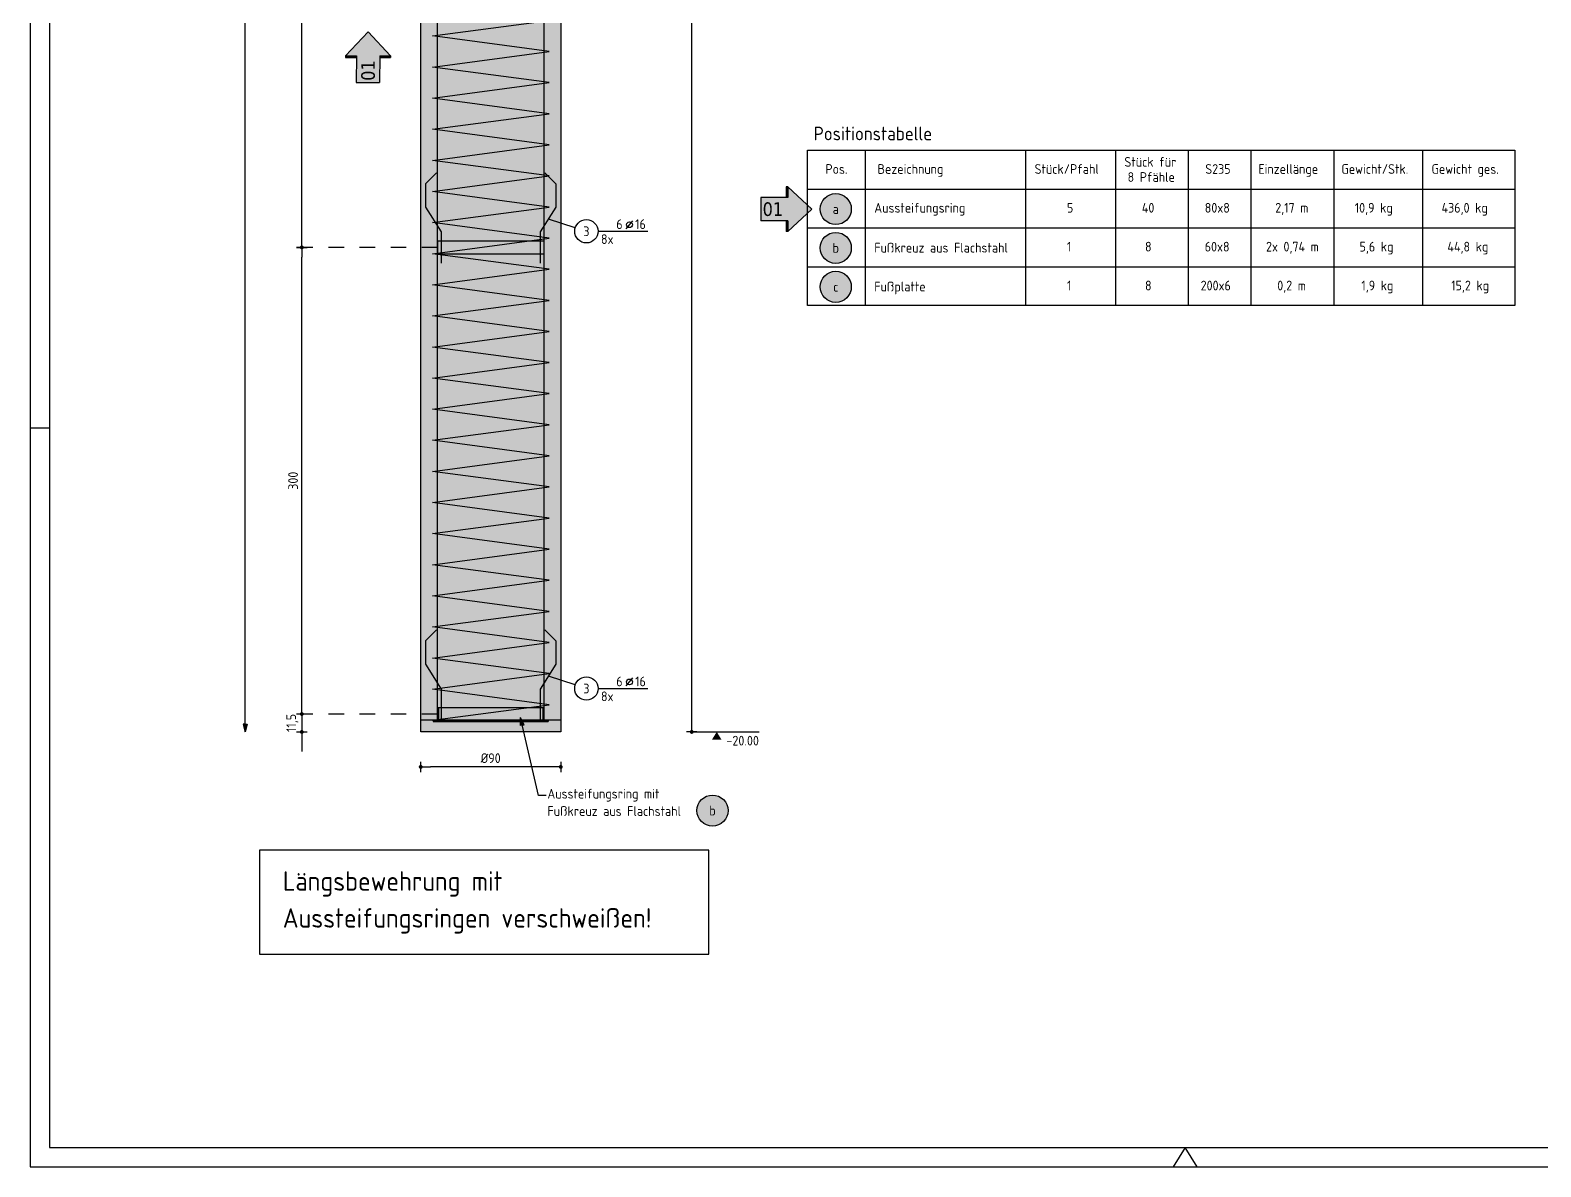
# Model space of a CAD drawing. Extents: x 14.6 to 34.3, y -1.7 to 19.5.
# Drawn here: x 14.63 to 24.34, y -1.66 to 5.65 of the extents above; entities that cross this region are included whole.
import ezdxf
from ezdxf.enums import TextEntityAlignment as Align

# ---------------------------------------------------------------- set-up
doc = ezdxf.new("R2010")
doc.units = 0
doc.header["$LTSCALE"] = 0.25
doc.linetypes.add('AUSGEZOGEN', pattern=[1000.01, 1000, 0.01])
doc.linetypes.add('DASHDOT2', pattern=[0.5, 0.25, -0.125, 0, -0.125])
for name, color, linetype in [('ACHSEN', 7, 'Continuous'), ('BETON', 7, 'Continuous'), ('grau_hell', 7, 'Continuous'), ('grau_mittel', 7, 'Continuous'), ('HILFE', 7, 'Continuous'), ('index', 7, 'Continuous'), ('koten', 7, 'Continuous'), ('MASSE', 7, 'Continuous'), ('OBJEKT', 7, 'Continuous'), ('POS', 7, 'Continuous'), ('RAHMEN', 7, 'Continuous'), ('RND', 7, 'Continuous'), ('STAHL', 7, 'Continuous'), ('TEXT', 7, 'Continuous')]:
    doc.layers.add(name, color=color, linetype=linetype)
doc.layers.add('NOPLOT', color=7, linetype='Continuous', plot=False)
doc.styles.add('helv', font='tahoma.ttf')
doc.styles.add('txt', font='isocp.shx')
doc.dimstyles.new('DOT_I', dxfattribs={"dimscale": 0.25, "dimtxt": 0.25, "dimasz": 0.25, "dimexe": 0.1, "dimexo": 0.3, "dimgap": 0.1, "dimtad": 1, "dimdec": 3, "dimzin": 3, "dimtxsty": 'txt', "dimblk": 'DOT', "dimblk1": 'DOT', "dimblk2": 'DOT', "dimsah": 1, "dimcen": 0.1, "dimse1": 1, "dimse2": 1, "dimazin": 0, "dimtfac": 1, "dimtdec": 4, "dimtix": 1, "dimtmove": 2, "dimatfit": 3, "dimfxl": 0, "dimtvp": 1, "dimtolj": 1, "dimtzin": 0, "dimarcsym": 0})

# ---------------------------------------------------------------- blocks, each defined once
blk = doc.blocks.new('DINA1')
at = {"layer": 'RAHMEN'}
for p, q in [((84.1, 0), (84.1, 59.4)), ((0, 0), (84.1, 0))]:
    blk.add_line(p, q, dxfattribs=at)
at = {"layer": 'RAHMEN', "color": 5}
for p, q in [((83.6, 0.5), (83.6, 58.9)), ((2, 0.5), (83.6, 0.5))]:
    blk.add_line(p, q, dxfattribs=at)
at = {"layer": 'RAHMEN', "color": 7, "linetype": 'Continuous'}
for p, q in [((84.1, 30.01), (83.6, 29.7)), ((83.6, 29.7), (84.1, 29.39))]:
    blk.add_line(p, q, dxfattribs=at)
at = {"layer": 'RAHMEN', "color": 7}
blk.add_line((65.1, 0.5), (65.1, 0), dxfattribs=at)
blk = doc.blocks.new('DOT')
at = {"layer": 'MASSE', "color": 7, "linetype": 'Continuous'}
for p, q in [((0, 0), (-1, 0)), ((0, 0.54), (0, -0.54))]:
    blk.add_line(p, q, dxfattribs=at)
at = {"layer": 'MASSE', "color": 7, "linetype": 'Continuous', "const_width": 0.2}
blk.add_lwpolyline([(-0.1, 0, 1), (0.1, 0, 1)], format="xyb", close=True, dxfattribs=at)
blk = doc.blocks.new('*D20')
at = {"layer": 'Defpoints', "color": 0, "linetype": 'AUSGEZOGEN', "transparency": 16777216}
for p in [(18.8784, 15.2951), (18.8784, 15.2951), (18.8784, 1.1351)]:
    blk.add_point(p, dxfattribs=at)
at = {"layer": 'MASSE', "color": 0, "linetype": 'AUSGEZOGEN', "lineweight": -2, "transparency": 16777216}
blk.add_line((18.8784, 1.1976), (18.8784, 15.2326), dxfattribs=at)
at = {"layer": 'MASSE', "color": 0, "linetype": 'AUSGEZOGEN', "lineweight": -2, "transparency": 16777216, "xscale": 0.0625, "yscale": 0.0625, "zscale": 0.0625}
for p, rotation in [((18.8784, 15.2951), 90), ((18.8784, 1.1351), 270)]:
    blk.add_blockref('DOT', p, dxfattribs=dict(at, rotation=rotation))
at = {"layer": 'MASSE', "color": 0, "linetype": 'AUSGEZOGEN', "transparency": 16777216, "insert": (18.8222, 8.2151), "char_height": 0.0625, "attachment_point": 5, "rotation": 90, "style": 'txt'}
blk.add_mtext('\\A1;1416', dxfattribs=at)
blk = doc.blocks.new('OKRD_U')
at = {"color": 0, "linetype": 'ByBlock'}
blk.add_solid([(-0.125, -0.202), (0.125, -0.202), (0, 0)], dxfattribs=at)
at = {"color": 0, "linetype": 'ByBlock', "style": 'txt'}
blk.add_attdef('OKRD', (0.25, -0.35), '', height=0.25, dxfattribs=at)
blk = doc.blocks.new('*D21')
at = {"layer": 'Defpoints', "color": 0, "linetype": 'AUSGEZOGEN', "transparency": 16777216}
for p in [(17.136, 0.91), (17.136, 0.91), (18.036, 0.91)]:
    blk.add_point(p, dxfattribs=at)
at = {"layer": 'MASSE', "color": 0, "linetype": 'AUSGEZOGEN', "lineweight": -2, "transparency": 16777216}
blk.add_line((17.9735, 0.91), (17.1985, 0.91), dxfattribs=at)
at = {"layer": 'MASSE', "color": 0, "linetype": 'AUSGEZOGEN', "lineweight": -2, "transparency": 16777216, "xscale": 0.0625, "yscale": 0.0625, "zscale": 0.0625, "rotation": 180}
blk.add_blockref('DOT', (17.136, 0.91), dxfattribs=at)
at = {"layer": 'MASSE', "color": 0, "linetype": 'AUSGEZOGEN', "lineweight": -2, "transparency": 16777216, "xscale": 0.0625, "yscale": 0.0625, "zscale": 0.0625}
blk.add_blockref('DOT', (18.036, 0.91), dxfattribs=at)
at = {"layer": 'MASSE', "color": 0, "linetype": 'AUSGEZOGEN', "transparency": 16777216, "insert": (17.586, 0.9663), "char_height": 0.0625, "attachment_point": 5, "style": 'txt'}
blk.add_mtext('\\A1;%%C90', dxfattribs=at)
blk = doc.blocks.new('*D22')
at = {"layer": 'Defpoints', "color": 0, "linetype": 'AUSGEZOGEN', "transparency": 16777216}
for p in [(16.3718, 1.2501), (16.3718, 1.1351), (16.3718, 1.1351)]:
    blk.add_point(p, dxfattribs=at)
at = {"layer": 'MASSE', "color": 0, "linetype": 'AUSGEZOGEN', "lineweight": -2, "transparency": 16777216}
for p, q in [((16.3718, 1.3126), (16.3718, 1.3751)), ((16.3718, 1.2501), (16.3718, 1.1351)), ((16.3718, 1.0726), (16.3718, 1.0101))]:
    blk.add_line(p, q, dxfattribs=at)
at = {"layer": 'MASSE', "color": 0, "linetype": 'AUSGEZOGEN', "lineweight": -2, "transparency": 16777216, "xscale": 0.0625, "yscale": 0.0625, "zscale": 0.0625}
for p, rotation in [((16.3718, 1.2501), 270), ((16.3718, 1.1351), 90)]:
    blk.add_blockref('DOT', p, dxfattribs=dict(at, rotation=rotation))
at = {"layer": 'MASSE', "color": 0, "linetype": 'AUSGEZOGEN', "transparency": 16777216, "insert": (16.3108, 1.1926), "char_height": 0.0625, "attachment_point": 5, "rotation": 90, "style": 'txt'}
blk.add_mtext('\\A1;11,5', dxfattribs=at)
blk = doc.blocks.new('*D24')
at = {"layer": 'Defpoints', "color": 0, "linetype": 'AUSGEZOGEN', "transparency": 16777216}
for p in [(16.3718, 4.2501), (16.3718, 4.2501), (16.3718, 1.2501)]:
    blk.add_point(p, dxfattribs=at)
at = {"layer": 'MASSE', "color": 0, "linetype": 'AUSGEZOGEN', "lineweight": -2, "transparency": 16777216}
blk.add_line((16.3718, 1.3126), (16.3718, 4.1876), dxfattribs=at)
at = {"layer": 'MASSE', "color": 0, "linetype": 'AUSGEZOGEN', "lineweight": -2, "transparency": 16777216, "xscale": 0.0625, "yscale": 0.0625, "zscale": 0.0625}
for p, rotation in [((16.3718, 4.2501), 90), ((16.3718, 1.2501), 270)]:
    blk.add_blockref('DOT', p, dxfattribs=dict(at, rotation=rotation))
at = {"layer": 'MASSE', "color": 0, "linetype": 'AUSGEZOGEN', "transparency": 16777216, "insert": (16.3155, 2.7501), "char_height": 0.0625, "attachment_point": 5, "rotation": 90, "style": 'txt'}
blk.add_mtext('\\A1;300', dxfattribs=at)
blk = doc.blocks.new('*D25')
at = {"layer": 'Defpoints', "color": 0, "linetype": 'AUSGEZOGEN', "transparency": 16777216}
for p in [(16.3718, 7.2501), (16.3718, 7.2501), (16.3718, 4.2501)]:
    blk.add_point(p, dxfattribs=at)
at = {"layer": 'MASSE', "color": 0, "linetype": 'AUSGEZOGEN', "lineweight": -2, "transparency": 16777216}
blk.add_line((16.3718, 4.3126), (16.3718, 7.1876), dxfattribs=at)
at = {"layer": 'MASSE', "color": 0, "linetype": 'AUSGEZOGEN', "lineweight": -2, "transparency": 16777216, "xscale": 0.0625, "yscale": 0.0625, "zscale": 0.0625}
for p, rotation in [((16.3718, 7.2501), 90), ((16.3718, 4.2501), 270)]:
    blk.add_blockref('DOT', p, dxfattribs=dict(at, rotation=rotation))
at = {"layer": 'MASSE', "color": 0, "linetype": 'AUSGEZOGEN', "transparency": 16777216, "insert": (16.3155, 5.7501), "char_height": 0.0625, "attachment_point": 5, "rotation": 90, "style": 'txt'}
blk.add_mtext('\\A1;300', dxfattribs=at)
blk = doc.blocks.new('Pfeillinie')
at = {"layer": 'TEXT', "linetype": 'Continuous'}
blk.add_hatch(color=7, dxfattribs=at).paths.add_polyline_path([(0, 0), (-0.8, 0.2), (-0.8, 0), (-0.8, -0.2)])
at = {"layer": 'TEXT', "color": 7, "linetype": 'Continuous'}
for p, q in [((-0.8, 0), (-0.8, 0.2)), ((-0.8, 0.2), (0, 0)), ((-0.8, 0), (-0.8, -0.2)), ((-0.8, -0.2), (0, 0))]:
    blk.add_line(p, q, dxfattribs=at)
blk = doc.blocks.new('pos_ausz')
at = {"layer": 'grau_hell', "true_color": 0xfcfcfc}
blk.add_hatch(color=7, dxfattribs=at).paths.add_polyline_path([(-0.4, 0, 1), (0.4, 0, 1)])
at = {"layer": 'POS', "color": 1, "linetype": 'Continuous'}
blk.add_circle((0, 0), 0.4, dxfattribs=at)
at = {"layer": 'POS', "color": 7, "linetype": 'Continuous', "style": 'txt'}
blk.add_attdef('POSNAME', text='', height=0.25, dxfattribs=at).set_placement((0, 0), align=Align.MIDDLE)
blk.add_attdef('POSABM', (0.6, 0.05), '', height=0.25, dxfattribs=at)
blk = doc.blocks.new('RND_LEI')
at = {"layer": 'RND', "color": 7, "linetype": 'Continuous'}
blk.add_line((1.022, 0.066), (1.19, 0.27), dxfattribs=at)
for centre, radius in [((0, 0), 0.3), ((1.106, 0.168), 0.075)]:
    blk.add_circle(centre, radius, dxfattribs=at)
at = {"layer": 'RND', "color": 7, "linetype": 'Continuous', "style": 'txt'}
blk.add_attdef('POSL', text='', height=0.25, dxfattribs=at).set_placement((0, 0), align=Align.MIDDLE)
blk.add_attdef('ANZ', text='', height=0.25, dxfattribs=at).set_placement((0.931, 0.057), align=Align.RIGHT)
for tag, p in [('DUM', (1.253, 0.057)), ('ABSTD', (1.674, 0.057)), ('POSTXT', (0.374, -0.327))]:
    blk.add_attdef(tag, p, '', height=0.25, dxfattribs=at)
blk = doc.blocks.new('hin_ind5')
at = {"layer": 'grau_hell', "linetype": 'AUSGEZOGEN'}
h = blk.add_hatch(color=9, dxfattribs=at)
h.dxf.hatch_style = 2
h.paths.add_polyline_path([(0, 0), (0.619, -0.577), (0.619, -0.3), (1.306, -0.3), (1.306, 0.3), (0.619, 0.3), (0.619, 0.577)])
h.paths.add_polyline_path([(0.34, -0.274), (1.311, -0.274), (1.311, 0.274), (0.34, 0.274)], flags=9)
at = {"layer": 'OBJEKT', "linetype": 'AUSGEZOGEN'}
for points in [[(0.619, 0.3), (0.66, 0.3), (0.66, 0.577), (0.619, 0.577)], [(0.619, -0.577), (0.66, -0.577), (0.66, -0.3), (0.619, -0.3)]]:
    blk.add_hatch(color=1, dxfattribs=at).paths.add_polyline_path(points)
at = {"layer": 'OBJEKT', "color": 1, "linetype": 'AUSGEZOGEN'}
for p, q in [((0, 0), (0.619, 0.577)), ((0.619, 0.577), (0.619, 0.3)), ((0.619, 0.577), (0.66, 0.577)), ((0.66, 0.577), (0.66, 0.3)), ((0, 0), (0.619, -0.577)), ((0.619, 0.3), (1.306, 0.3)), ((1.306, 0.3), (1.306, -0.3)), ((0.619, -0.3), (0.619, -0.577)), ((0.619, -0.3), (1.306, -0.3)), ((0.66, -0.3), (0.66, -0.577))]:
    blk.add_line(p, q, dxfattribs=at)
at = {"layer": 'OBJEKT', "color": 7, "linetype": 'AUSGEZOGEN'}
blk.add_line((0.619, -0.577), (0.66, -0.577), dxfattribs=at)
at = {"layer": 'index', "color": 1, "linetype": 'Continuous', "style": 'helv'}
blk.add_attdef('INDEX', text='', height=0.35, rotation=360, dxfattribs=at).set_placement((1.259, 0), align=Align.MIDDLE_RIGHT)

msp = doc.modelspace()

# ---------------------------------------------------------------- hatches: boundary and pattern name
at = {"layer": 'grau_mittel'}
h = msp.add_hatch(color=61, dxfattribs=at)
h.paths.add_polyline_path([(17.136, 15.3601), (17.136, 1.2101), (18.036, 1.2101), (18.036, 15.3601)])
h.paths.add_polyline_path([(17.7817, 1.2101), (17.7989, 1.1351), (18.036, 1.1351), (18.036, 1.2101)])
h.paths.add_polyline_path([(17.136, 1.2101), (17.136, 1.1351), (17.7989, 1.1351), (17.7817, 1.2101)])
h.paths.add_polyline_path([(18.036, 15.8951), (17.136, 15.8951), (17.136, 15.4351), (17.136, 15.3601), (18.036, 15.3601), (18.036, 15.4351)])

# ---------------------------------------------------------------- linework, layer by layer
at = {"layer": 'ACHSEN', "color": 102, "linetype": 'DASHDOT2'}
for p, q in [((17.243, 4.2501), (16.3718, 4.2501)), ((17.243, 1.2501), (16.3718, 1.2501))]:
    msp.add_line(p, q, dxfattribs=at)
at = {"layer": 'BETON', "color": 6, "linetype": 'AUSGEZOGEN'}
for p, q in [((17.136, 1.1351), (17.136, 15.8951)), ((18.036, 15.8951), (18.036, 1.1351)), ((18.036, 1.1351), (17.136, 1.1351))]:
    msp.add_line(p, q, dxfattribs=at)
at = {"layer": 'HILFE', "color": 102, "linetype": 'AUSGEZOGEN'}
for p, q in [((19.9939, 4.8759), (19.9939, 3.8759)), ((21.024, 4.8759), (21.024, 3.8759)), ((21.6015, 4.8759), (21.6015, 3.8759)), ((22.0687, 4.8759), (22.0687, 3.8759)), ((22.472, 4.8759), (22.472, 3.8759)), ((23.0062, 4.8759), (23.0062, 3.8759)), ((23.576, 4.8759), (23.576, 3.8759)), ((19.6219, 4.6259), (24.1689, 4.6259)), ((19.6219, 4.3759), (24.1689, 4.3759)), ((19.6219, 4.1259), (24.1689, 4.1259)), ((17.8923, 0.7253), (17.7778, 1.2275)), ((18.8784, 1.1351), (19.312, 1.1351)), ((17.9429, 0.7253), (17.8923, 0.7253))]:
    msp.add_line(p, q, dxfattribs=at)
msp.add_lwpolyline([(19.6219, 4.8759), (24.1689, 4.8759), (24.1689, 3.8759), (19.6219, 3.8759)], close=True, dxfattribs=at)
at = {"layer": 'NOPLOT', "color": 191, "linetype": 'Continuous'}
msp.add_line((18.036, 1.2101), (17.136, 1.2101), dxfattribs=at)
at = {"layer": 'POS', "color": 1, "linetype": 'AUSGEZOGEN'}
for centre in [(19.8042, 4.497), (19.8042, 4.247), (19.8042, 3.997), (19.0116, 0.6292)]:
    msp.add_circle(centre, 0.1, dxfattribs=at)
at = {"layer": 'RND', "color": 102, "linetype": 'AUSGEZOGEN'}
for p, q in [((18.1296, 4.3768), (17.9566, 4.4326)), ((18.1296, 1.4368), (17.9566, 1.4926))]:
    msp.add_line(p, q, dxfattribs=at)
at = {"layer": 'RND', "color": 7, "linetype": 'AUSGEZOGEN'}
for p, q in [((18.2762, 4.3543), (18.5962, 4.3543)), ((18.2762, 1.4143), (18.5962, 1.4143))]:
    msp.add_line(p, q, dxfattribs=at)
at = {"layer": 'RND', "color": 1, "linetype": 'AUSGEZOGEN'}
for points in [[(17.243, 1.2101), (17.243, 16.4101)], [(17.929, 1.2101), (17.929, 16.4101)], [(17.211, 1.2101), (17.961, 1.3101), (17.211, 1.4101), (17.961, 1.5101), (17.211, 1.6101), (17.961, 1.7101), (17.211, 1.8101), (17.961, 1.9101), (17.211, 2.0101), (17.961, 2.1101), (17.211, 2.2101), (17.961, 2.3101), (17.211, 2.4101), (17.961, 2.5101), (17.211, 2.6101), (17.961, 2.7101), (17.211, 2.8101), (17.961, 2.9101), (17.211, 3.0101), (17.961, 3.1101), (17.211, 3.2101), (17.961, 3.3101), (17.211, 3.4101), (17.961, 3.5101), (17.211, 3.6101), (17.961, 3.7101), (17.211, 3.8101), (17.961, 3.9101), (17.211, 4.0101), (17.961, 4.1101), (17.211, 4.2101), (17.961, 4.3101), (17.211, 4.4101), (17.961, 4.5101), (17.211, 4.6101), (17.961, 4.7101), (17.211, 4.8101), (17.961, 4.9101), (17.211, 5.0101), (17.961, 5.1101), (17.211, 5.2101), (17.961, 5.3101), (17.211, 5.4101), (17.961, 5.5101), (17.211, 5.6101), (17.961, 5.7101)], [(17.2377, 4.7308), (17.167, 4.6601), (17.167, 4.5101), (17.267, 4.3501), (17.267, 4.1501)], [(17.9343, 4.7308), (18.005, 4.6601), (18.005, 4.5101), (17.905, 4.3501), (17.905, 4.1501)], [(17.2377, 1.7908), (17.167, 1.7201), (17.167, 1.5701), (17.267, 1.4101), (17.267, 1.2101)], [(17.9343, 1.7908), (18.005, 1.7201), (18.005, 1.5701), (17.905, 1.4101), (17.905, 1.2101)]]:
    msp.add_lwpolyline(points, dxfattribs=at)
at = {"layer": 'RND', "color": 102, "linetype": 'AUSGEZOGEN'}
msp.add_lwpolyline([(16.0079, 1.1351), (16.0079, 15.2951)], dxfattribs=at)
at = {"layer": 'STAHL', "color": 102, "linetype": 'AUSGEZOGEN'}
for p, q in [((17.251, 1.2901), (17.251, 1.2101)), ((17.921, 1.2901), (17.921, 1.2101)), ((17.216, 1.2101), (17.216, 1.2021)), ((17.216, 1.2101), (17.956, 1.2101)), ((17.216, 1.2021), (17.956, 1.2021)), ((17.956, 1.2101), (17.956, 1.2021))]:
    msp.add_line(p, q, dxfattribs=at)
for points in [[(17.243, 4.2101), (17.929, 4.2101), (17.929, 4.2901), (17.243, 4.2901)], [(17.243, 1.2101), (17.929, 1.2101), (17.929, 1.2901), (17.243, 1.2901)]]:
    msp.add_lwpolyline(points, close=True, dxfattribs=at)
at = {"layer": 'TEXT', "color": 6, "linetype": 'AUSGEZOGEN'}
msp.add_lwpolyline([(16.0993, -0.2934), (18.9872, -0.2934), (18.9872, 0.3747), (16.0993, 0.3747)], close=True, dxfattribs=at)

# ---------------------------------------------------------------- block references
at = {"layer": 'index', "color": 191, "linetype": 'AUSGEZOGEN'}
ref = msp.add_blockref('hin_ind5', (16.7973, 5.6376), dxfattribs=dict(at, xscale=-0.2499999999999992, yscale=0.2499999999999994, zscale=0.2499999999999994, rotation=89.9761684044308))
ref.add_attrib('INDEX', '01', dxfattribs={"color": 1, "linetype": 'Continuous', "height": 0.0875, "rotation": 89.97617, "style": 'helv'}).set_placement((16.7973, 5.4533), align=Align.MIDDLE_RIGHT)
ref = msp.add_blockref('hin_ind5', (19.6499, 4.4965), dxfattribs=dict(at, xscale=-0.2499999999999992, yscale=0.2499999999999994, zscale=0.2499999999999994, rotation=359.9761684044309))
ref.add_attrib('INDEX', '01', dxfattribs={"color": 1, "linetype": 'Continuous', "height": 0.0875, "rotation": 359.97617, "style": 'helv'}).set_placement((19.4656, 4.4965), align=Align.MIDDLE_RIGHT)
at = {"layer": 'koten', "color": 7, "linetype": 'AUSGEZOGEN', "xscale": 0.25, "yscale": 0.25, "zscale": 0.25}
msp.add_blockref('OKRD_U', (19.0391, 1.1351), dxfattribs=at).add_auto_attribs({'OKRD': '-20.00'})
at = {"layer": 'POS', "color": 7, "linetype": 'AUSGEZOGEN', "xscale": 0.25, "yscale": 0.25, "zscale": 0.25}
for p, values in [((19.8042, 4.497), {'POSNAME': 'a'}), ((19.8042, 4.247), {'POSNAME': 'b'}), ((19.8042, 3.997), {'POSNAME': 'c'}), ((19.0116, 0.6292), {'POSNAME': 'b'})]:
    msp.add_blockref('pos_ausz', p, dxfattribs=at).add_auto_attribs(values)
at = {"layer": 'RAHMEN', "xscale": 0.25, "yscale": 0.25, "zscale": 0.25, "rotation": 270}
msp.add_blockref('DINA1', (14.6257, 19.3638), dxfattribs=at)
at = {"layer": 'RND', "color": 7, "linetype": 'AUSGEZOGEN', "xscale": 0.25, "yscale": 0.25, "zscale": 0.25}
for p in [(18.2012, 4.3543), (18.2012, 1.4143)]:
    msp.add_blockref('RND_LEI', p, dxfattribs=at).add_auto_attribs({'POSL': '3', 'DUM': '16', 'ANZ': '6', 'POSTXT': '8x'})
at = {"layer": 'RND', "color": 102, "linetype": 'AUSGEZOGEN', "xscale": 0.0625, "yscale": 0.0625, "zscale": 0.0625}
for p, rotation in [((16.0079, 1.1351), 270), ((17.7778, 1.2275), 102.8497834307456)]:
    msp.add_blockref('Pfeillinie', p, dxfattribs=dict(at, rotation=rotation))

# ---------------------------------------------------------------- texts
at = {"layer": 'TEXT', "color": 1, "linetype": 'AUSGEZOGEN', "style": 'txt'}
msp.add_text('Positionstabelle', height=0.0875, dxfattribs=at).set_placement((19.6625, 4.9391))
at = {"layer": 'TEXT', "color": 7, "linetype": 'AUSGEZOGEN', "style": 'txt'}
for s, p in [('Pos.', (19.738, 4.7234)), ('Bezeichnung', (20.0729, 4.7234)), ('Stück/Pfahl', (21.0823, 4.7234)), ('Stück für', (21.6598, 4.7691)), ('S235', (22.1796, 4.7234)), ('Einzellänge', (22.5209, 4.7234)), ('Gewicht/Stk.', (23.0545, 4.7234)), ('Gewicht ges.', (23.6342, 4.7234)), ('8 Pfähle', (21.6801, 4.6718)), ('Aussteifungsring', (20.052, 4.474)), ('5', (21.2906, 4.474)), ('40', (21.7717, 4.474)), ('80x8', (22.1761, 4.474)), ('2,17 m', (22.6294, 4.474)), ('10,9 kg', (23.1405, 4.474)), ('436,0 kg', (23.6985, 4.474)), ('Fußkreuz aus Flachstahl', (20.0518, 4.2174)), ('1', (21.2906, 4.224)), ('8', (21.7922, 4.224)), ('60x8', (22.176, 4.224)), ('2x 0,74 m', (22.57, 4.224)), ('5,6 kg', (23.1714, 4.224)), ('44,8 kg', (23.7361, 4.224)), ('Fußplatte', (20.0518, 3.9674)), ('1', (21.2906, 3.974)), ('8', (21.7922, 3.974)), ('200x6', (22.1498, 3.974)), ('0,2 m', (22.6423, 3.974)), ('1,9 kg', (23.183, 3.974)), ('15,2 kg', (23.7604, 3.974)), ('Aussteifungsring mit', (17.9505, 0.7065)), ('Fußkreuz aus Flachstahl', (17.9505, 0.595))]:
    msp.add_text(s, height=0.0625, dxfattribs=at).set_placement(p)
at = {"layer": 'TEXT', "color": 6, "linetype": 'AUSGEZOGEN', "style": 'txt'}
for s, p in [('Längsbewehrung mit ', (16.2498, 0.1139)), ('Aussteifungsringen verschweißen!', (16.2498, -0.1236))]:
    msp.add_text(s, height=0.125, dxfattribs=at).set_placement(p)

# ---------------------------------------------------------------- dimensions: what is measured, and where the dimension line sits
at = {"layer": 'MASSE', "color": 7, "linetype": 'AUSGEZOGEN'}
for base, p1, p2, override, picture, middle in [((18.8784, 15.2951), (18.8784, 1.1351), (18.8784, 15.2951), {"dimscale": 0.25, "dimdec": 0, "dimlfac": 100}, '*D20', (18.8222, 8.2151)), ((16.3718, 7.2501), (16.3718, 4.2501), (16.3718, 7.2501), {"dimdec": 0, "dimlfac": 100}, '*D25', (16.3155, 5.7501)), ((16.3718, 4.2501), (16.3718, 1.2501), (16.3718, 4.2501), {"dimdec": 0, "dimlfac": 100}, '*D24', (16.3155, 2.7501)), ((16.3718, 1.1351), (16.3718, 1.2501), (16.3718, 1.1351), {"dimscale": 0.25, "dimdec": 1, "dimlfac": 100}, '*D22', (16.3108, 1.1926))]:
    dim = msp.add_linear_dim(base=base, p1=p1, p2=p2, angle=90, dimstyle='DOT_I', override=override, dxfattribs=at)
    dim.commit()
    dim.dimension.update_dxf_attribs({"geometry": picture, "text_midpoint": middle})
dim = msp.add_linear_dim(base=(17.136, 0.91), p1=(18.036, 0.91), p2=(17.136, 0.91), text='%%C<>', dimstyle='DOT_I', override={"dimscale": 0.25, "dimdec": 0, "dimlfac": 100}, dxfattribs=at)
dim.commit()
dim.dimension.update_dxf_attribs({"geometry": '*D21', "text_midpoint": (17.586, 0.9663)})

doc.saveas('drawing.dxf')
